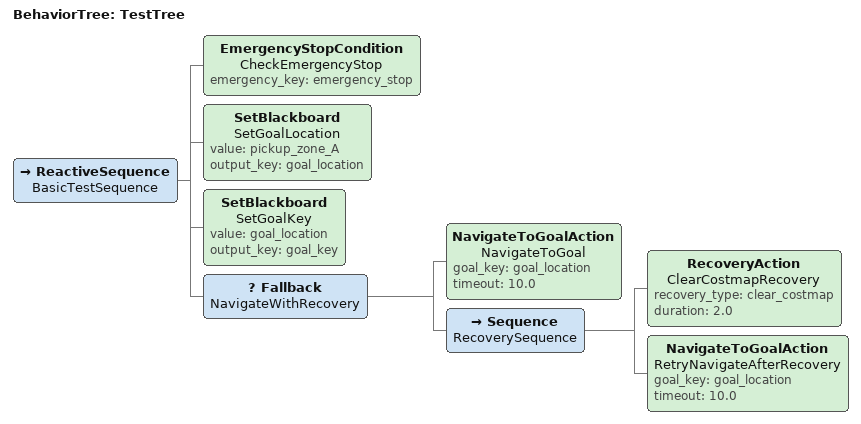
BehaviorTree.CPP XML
<?xml version="1.0" encoding="UTF-8"?>
<root BTCPP_format="3" main_tree_to_execute="TestTree">

  <BehaviorTree ID="TestTree">
    <ReactiveSequence name="BasicTestSequence">

      <!-- 1. 紧急停止保护：使用 ReactiveSequence 确保每个 tick 都重新检查 -->
      <!-- 如果 emergency_stop 为 true，则本节点返回 FAILURE，整条 Sequence 立即失败 -->
      <EmergencyStopCondition name="CheckEmergencyStop" emergency_key="emergency_stop"/>

      <!-- 2. 设置目标位置到黑板（只在第一次执行） -->
      <SetBlackboard name="SetGoalLocation"
                     value="pickup_zone_A"
                     output_key="goal_location"/>

      <SetBlackboard name="SetGoalKey"
                     value="goal_location"
                     output_key="goal_key"/>

      <!-- 3. 导航到目标点，使用 Fallback 节点演示恢复机制 -->
      <!-- Fallback: 先尝试正常导航，失败时执行恢复动作，然后重试导航 -->
      <Fallback name="NavigateWithRecovery">

        <!-- 3.1 正常导航流程 -->
        <NavigateToGoalAction name="NavigateToGoal"
                              goal_key="goal_location"
                              timeout="10.0"/>

        <!-- 3.2 恢复流程：导航失败时执行恢复动作，然后重试导航 -->
        <Sequence name="RecoverySequence">

          <!-- 执行恢复动作（清除代价地图），使用较长时间以便观察流程 -->
          <RecoveryAction name="ClearCostmapRecovery"
                          recovery_type="clear_costmap"
                          duration="2.0"/>

          <!-- 恢复后重试导航 -->
          <NavigateToGoalAction name="RetryNavigateAfterRecovery"
                                goal_key="goal_location"
                                timeout="10.0"/>
        </Sequence>

      </Fallback>

    </ReactiveSequence>
  </BehaviorTree>

</root>
